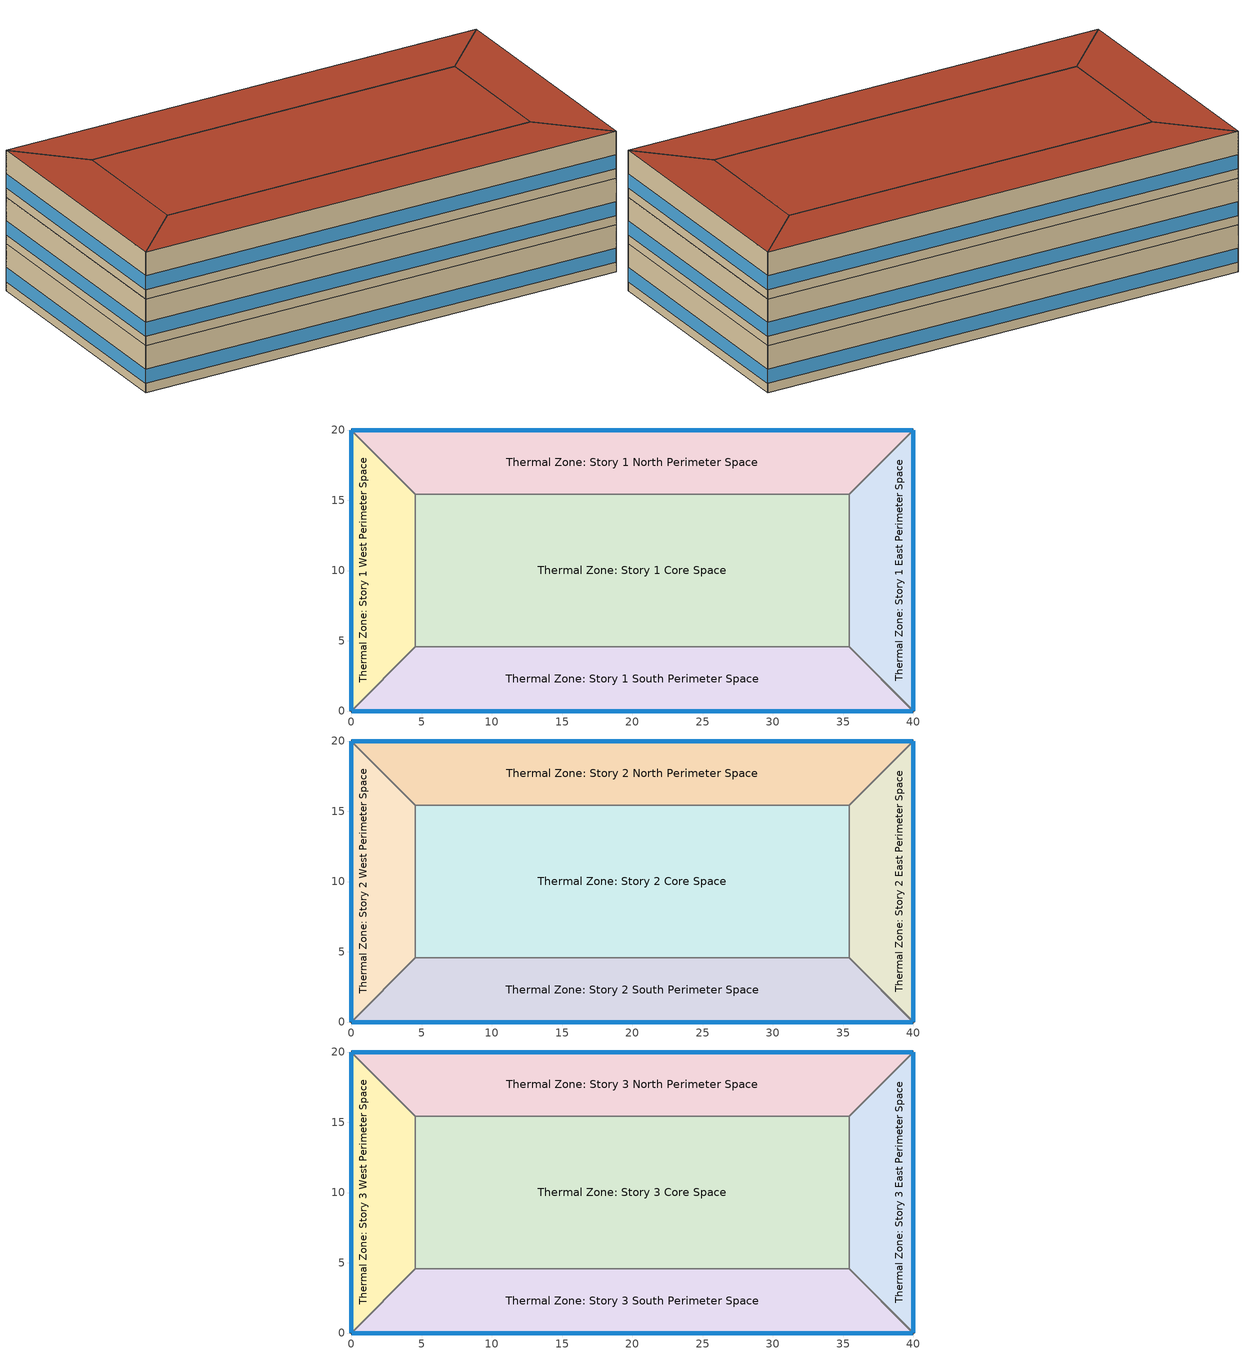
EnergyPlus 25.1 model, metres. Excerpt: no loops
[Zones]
Thermal Zone: Story 1 Core Space
 floor ground (ExtSlabCarpet 4in ClimateZone 1-8): 35.43,15.43 35.43,4.57 4.57,4.57 4.57,15.43 z0
 wall to Thermal Zone: Story 1 West Perimeter Space (Interior Wall): 4.57,15.43 4.57,4.57 z0:3.8
 wall to Thermal Zone: Story 1 North Perimeter Space (Interior Wall): 35.43,15.43 4.57,15.43 z0:3.8
 wall to Thermal Zone: Story 1 East Perimeter Space (Interior Wall): 35.43,4.57 35.43,15.43 z0:3.8
 wall to Thermal Zone: Story 1 South Perimeter Space (Interior Wall): 4.57,4.57 35.43,4.57 z0:3.8
Thermal Zone: Story 1 East Perimeter Space
 floor ground (ExtSlabCarpet 4in ClimateZone 1-8): 40,20 40,0 35.43,4.57 35.43,15.43 z0
 wall outside (ASHRAE 90.1-2007 ExtWall Mass ClimateZone 5): 40,0 40,20 z0:3.8
 wall to Thermal Zone: Story 1 South Perimeter Space (Interior Wall): 35.43,4.57 40,0 z0:3.8
 wall to Thermal Zone: Story 1 North Perimeter Space (Interior Wall): 40,20 35.43,15.43 z0:3.8
 window (ASHRAE 90.1-2007 ExtWindow Metal ClimateZone 4-6): 40,0.03 40,19.97 z0.76:1.9
Thermal Zone: Story 1 North Perimeter Space
 floor ground (ExtSlabCarpet 4in ClimateZone 1-8): 40,20 35.43,15.43 4.57,15.43 0,20 z0
 wall outside (ASHRAE 90.1-2007 ExtWall Mass ClimateZone 5): 40,20 0,20 z0:3.8
 wall to Thermal Zone: Story 1 West Perimeter Space (Interior Wall): 0,20 4.57,15.43 z0:3.8
 window (ASHRAE 90.1-2007 ExtWindow Metal ClimateZone 4-6): 39.97,20 0.03,20 z0.76:1.9
Thermal Zone: Story 1 South Perimeter Space
 floor ground (ExtSlabCarpet 4in ClimateZone 1-8): 35.43,4.57 40,0 0,0 4.57,4.57 z0
 wall outside (ASHRAE 90.1-2007 ExtWall Mass ClimateZone 5): 0,0 40,0 z0:3.8
 wall to Thermal Zone: Story 1 West Perimeter Space (Interior Wall): 4.57,4.57 0,0 z0:3.8
 window (ASHRAE 90.1-2007 ExtWindow Metal ClimateZone 4-6): 0.03,0 39.97,0 z0.76:1.9
Thermal Zone: Story 1 West Perimeter Space
 floor ground (ExtSlabCarpet 4in ClimateZone 1-8): 0,20 4.57,15.43 4.57,4.57 0,0 z0
 wall outside (ASHRAE 90.1-2007 ExtWall Mass ClimateZone 5): 0,20 0,0 z0:3.8
 window (ASHRAE 90.1-2007 ExtWindow Metal ClimateZone 4-6): 0,19.97 0,0.03 z0.76:1.9
Thermal Zone: Story 2 Core Space
 floor to Thermal Zone: Story 1 Core Space (Interior Floor): 35.43,15.43 35.43,4.57 4.57,4.57 4.57,15.43 z3.8
 wall to Thermal Zone: Story 2 West Perimeter Space (Interior Wall): 4.57,15.43 4.57,4.57 z3.8:7.6
 wall to Thermal Zone: Story 2 North Perimeter Space (Interior Wall): 35.43,15.43 4.57,15.43 z3.8:7.6
 wall to Thermal Zone: Story 2 East Perimeter Space (Interior Wall): 35.43,4.57 35.43,15.43 z3.8:7.6
 wall to Thermal Zone: Story 2 South Perimeter Space (Interior Wall): 4.57,4.57 35.43,4.57 z3.8:7.6
Thermal Zone: Story 2 East Perimeter Space
 floor to Thermal Zone: Story 1 East Perimeter Space (Interior Floor): 40,20 40,0 35.43,4.57 35.43,15.43 z3.8
 wall outside (ASHRAE 90.1-2007 ExtWall Mass ClimateZone 5): 40,0 40,20 z3.8:7.6
 wall to Thermal Zone: Story 2 South Perimeter Space (Interior Wall): 35.43,4.57 40,0 z3.8:7.6
 wall to Thermal Zone: Story 2 North Perimeter Space (Interior Wall): 40,20 35.43,15.43 z3.8:7.6
 window (ASHRAE 90.1-2007 ExtWindow Metal ClimateZone 4-6): 40,0.03 40,19.97 z4.56:5.7
Thermal Zone: Story 2 North Perimeter Space
 floor to Thermal Zone: Story 1 North Perimeter Space (Interior Floor): 40,20 35.43,15.43 4.57,15.43 0,20 z3.8
 wall outside (ASHRAE 90.1-2007 ExtWall Mass ClimateZone 5): 40,20 0,20 z3.8:7.6
 wall to Thermal Zone: Story 2 West Perimeter Space (Interior Wall): 0,20 4.57,15.43 z3.8:7.6
 window (ASHRAE 90.1-2007 ExtWindow Metal ClimateZone 4-6): 39.97,20 0.03,20 z4.56:5.7
Thermal Zone: Story 2 South Perimeter Space
 floor to Thermal Zone: Story 1 South Perimeter Space (Interior Floor): 35.43,4.57 40,0 0,0 4.57,4.57 z3.8
 wall outside (ASHRAE 90.1-2007 ExtWall Mass ClimateZone 5): 0,0 40,0 z3.8:7.6
 wall to Thermal Zone: Story 2 West Perimeter Space (Interior Wall): 4.57,4.57 0,0 z3.8:7.6
 window (ASHRAE 90.1-2007 ExtWindow Metal ClimateZone 4-6): 0.03,0 39.97,0 z4.56:5.7
Thermal Zone: Story 2 West Perimeter Space
 floor to Thermal Zone: Story 1 West Perimeter Space (Interior Floor): 0,20 4.57,15.43 4.57,4.57 0,0 z3.8
 wall outside (ASHRAE 90.1-2007 ExtWall Mass ClimateZone 5): 0,20 0,0 z3.8:7.6
 window (ASHRAE 90.1-2007 ExtWindow Metal ClimateZone 4-6): 0,19.97 0,0.03 z4.56:5.7
Thermal Zone: Story 3 Core Space
 floor to Thermal Zone: Story 2 Core Space (Interior Floor): 35.43,15.43 35.43,4.57 4.57,4.57 4.57,15.43 z7.6
 wall to Thermal Zone: Story 3 West Perimeter Space (Interior Wall): 4.57,15.43 4.57,4.57 z7.6:11.4
 wall to Thermal Zone: Story 3 North Perimeter Space (Interior Wall): 35.43,15.43 4.57,15.43 z7.6:11.4
 wall to Thermal Zone: Story 3 East Perimeter Space (Interior Wall): 35.43,4.57 35.43,15.43 z7.6:11.4
 wall to Thermal Zone: Story 3 South Perimeter Space (Interior Wall): 4.57,4.57 35.43,4.57 z7.6:11.4
 roof outside (ASHRAE 90.1-2007 ExtRoof IEAD ClimateZone 2-8): 35.43,4.57 35.43,15.43 4.57,15.43 4.57,4.57 z11.4
Thermal Zone: Story 3 East Perimeter Space
 floor to Thermal Zone: Story 2 East Perimeter Space (Interior Floor): 40,20 40,0 35.43,4.57 35.43,15.43 z7.6
 wall outside (ASHRAE 90.1-2007 ExtWall Mass ClimateZone 5): 40,0 40,20 z7.6:11.4
 wall to Thermal Zone: Story 3 South Perimeter Space (Interior Wall): 35.43,4.57 40,0 z7.6:11.4
 wall to Thermal Zone: Story 3 North Perimeter Space (Interior Wall): 40,20 35.43,15.43 z7.6:11.4
 window (ASHRAE 90.1-2007 ExtWindow Metal ClimateZone 4-6): 40,0.03 40,19.97 z8.36:9.5
 roof outside (ASHRAE 90.1-2007 ExtRoof IEAD ClimateZone 2-8): 40,0 40,20 35.43,15.43 35.43,4.57 z11.4
Thermal Zone: Story 3 North Perimeter Space
 floor to Thermal Zone: Story 2 North Perimeter Space (Interior Floor): 40,20 35.43,15.43 4.57,15.43 0,20 z7.6
 wall outside (ASHRAE 90.1-2007 ExtWall Mass ClimateZone 5): 40,20 0,20 z7.6:11.4
 wall to Thermal Zone: Story 3 West Perimeter Space (Interior Wall): 0,20 4.57,15.43 z7.6:11.4
 window (ASHRAE 90.1-2007 ExtWindow Metal ClimateZone 4-6): 39.97,20 0.03,20 z8.36:9.5
 roof outside (ASHRAE 90.1-2007 ExtRoof IEAD ClimateZone 2-8): 35.43,15.43 40,20 0,20 4.57,15.43 z11.4
Thermal Zone: Story 3 South Perimeter Space
 floor to Thermal Zone: Story 2 South Perimeter Space (Interior Floor): 35.43,4.57 40,0 0,0 4.57,4.57 z7.6
 wall outside (ASHRAE 90.1-2007 ExtWall Mass ClimateZone 5): 0,0 40,0 z7.6:11.4
 wall to Thermal Zone: Story 3 West Perimeter Space (Interior Wall): 4.57,4.57 0,0 z7.6:11.4
 window (ASHRAE 90.1-2007 ExtWindow Metal ClimateZone 4-6): 0.03,0 39.97,0 z8.36:9.5
 roof outside (ASHRAE 90.1-2007 ExtRoof IEAD ClimateZone 2-8): 40,0 35.43,4.57 4.57,4.57 0,0 z11.4
Thermal Zone: Story 3 West Perimeter Space
 floor to Thermal Zone: Story 2 West Perimeter Space (Interior Floor): 0,20 4.57,15.43 4.57,4.57 0,0 z7.6
 wall outside (ASHRAE 90.1-2007 ExtWall Mass ClimateZone 5): 0,20 0,0 z7.6:11.4
 window (ASHRAE 90.1-2007 ExtWindow Metal ClimateZone 4-6): 0,19.97 0,0.03 z8.36:9.5
 roof outside (ASHRAE 90.1-2007 ExtRoof IEAD ClimateZone 2-8): 0,0 4.57,4.57 4.57,15.43 0,20 z11.4
[Building]
Building 1: North Axis {deg}=0; Terrain=Suburbs; Loads Convergence Tolerance Value {W}=.04; Temperature Convergence Tolerance Value {deltaC}=.4; Solar Distribution=FullExterior; Maximum Number of Warmup Days=25; Minimum Number of Warmup Days=6
[Site:Location]
Site 1: Latitude {deg}=41.98; Longitude {deg}=-87.92; Time Zone {hr}=-6; Elevation {m}=201
[SizingPeriod:DesignDay] Day of Month=21; Dry-Bulb Temperature Range Modifier Type=DefaultMultipliers; Barometric Pressure {Pa}=98934; Rain Indicator=No; Snow Indicator=No; Daylight Saving Time Indicator=No
Name | Month | Day Type | Maximum Dry-Bulb Temperature {C} | Daily Dry-Bulb Temperature Range {deltaC} | Humidity Condition Type | Wetbulb or DewPoint at Maximum Dry-Bulb {C} | Wind Speed {m/s} | Wind Direction {deg} | Solar Model Indicator | ASHRAE Clear Sky Optical Depth for Beam Irradiance (taub) | ASHRAE Clear Sky Optical Depth for Diffuse Irradiance (taud) | Enthalpy at Maximum Dry-Bulb {J/kg} | Sky Clearness
Chicago Ohare Intl Ap Ann Clg .4% Condns DB=>MWB | 7 | SummerDesignDay | 33.3 | 10.5 | Wetbulb | 23.7 | 5.2 | 230 | ASHRAETau | 0.455 | 2.05
Chicago Ohare Intl Ap Ann Clg .4% Condns DP=>MDB | 7 | SummerDesignDay | 28.9 | 10.5 | Dewpoint | 23.8 | 5.2 | 230 | ASHRAETau | 0.455 | 2.05
Chicago Ohare Intl Ap Ann Clg .4% Condns Enth=>MDB | 7 | SummerDesignDay | 31.4 | 10.5 | Enthalpy |  | 5.2 | 230 | ASHRAETau | 0.455 | 2.05 | 79200
Chicago Ohare Intl Ap Ann Clg .4% Condns WB=>MDB | 7 | SummerDesignDay | 31.2 | 10.5 | Wetbulb | 25.5 | 5.2 | 230 | ASHRAETau | 0.455 | 2.05
Chicago Ohare Intl Ap Ann Htg 99.6% Condns DB | 1 | WinterDesignDay | -20 | 0 | Wetbulb | -20 | 4.9 | 270 | ASHRAEClearSky | 0 | 0 |  | 0
Chicago Ohare Intl Ap Ann Htg Wind 99.6% Condns WS=>MCDB | 1 | WinterDesignDay | -3.5 | 0 | Wetbulb | -3.5 | 12.4 | 270 | ASHRAEClearSky | 0 | 0 |  | 0
Chicago Ohare Intl Ap Ann Hum_n 99.6% Condns DP=>MCDB | 1 | WinterDesignDay | -19.2 | 0 | Dewpoint | -25.7 | 4.9 | 270 | ASHRAEClearSky | 0 | 0 |  | 0
[Material] Thermal Absorptance=0.9
Name | Roughness | Thickness {m} | Conductivity {W/m-K} | Density {kg/m3} | Specific Heat {J/kg-K} | Solar Absorptance | Visible Absorptance
1/2IN Gypsum | Smooth | 0.0127 | 0.16 | 784.9 | 830 | 0.4 | 0.4
1IN Stucco | Smooth | 0.0253 | 0.6918 | 1858 | 837 | 0.92 | 0.92
8IN CONCRETE HW RefBldg | Rough | 0.2032 | 1.311 | 2240 | 836.8 | 0.7 | 0.7
F16 Acoustic tile | MediumSmooth | 0.0191 | 0.06 | 368 | 590 | 0.3 | 0.3
G01a 19mm gypsum board | MediumSmooth | 0.019 | 0.16 | 800 | 1090 | 0.4 | 0.4
IEAD Roof Insulation R-19.72 IP | MediumRough | 0.170137 | 0.049 | 265 | 836.8 | 0.7 | 0.7
M11 100mm lightweight concrete | MediumRough | 0.1016 | 0.53 | 1280 | 840 | 0.5 | 0.5
Mass Wall Insulation R-8.72 IP | MediumRough | 0.075271 | 0.049 | 265 | 836.8 | 0.7 | 0.7
MAT-CC05 4 HW CONCRETE | Rough | 0.1016 | 1.311 | 2240 | 836.8 | 0.85 | 0.85
Metal Decking | MediumSmooth | 0.0015 | 45.006 | 7680 | 418.4 | 0.6 | 0.6
Roof Membrane | VeryRough | 0.0095 | 0.16 | 1121.29 | 1460 | 0.7 | 0.7
[Material:AirGap]
Name | Thermal Resistance {m2-K/W}
F04 Wall air space resistance | 0.15
F05 Ceiling air space resistance | 0.18
[Material:NoMass]
CP02 CARPET PAD: Roughness=Smooth; Thermal Resistance {m2-K/W}=0.1; Thermal Absorptance=0.9; Solar Absorptance=0.8; Visible Absorptance=0.8
[WindowMaterial:SimpleGlazingSystem]
Fixed Window 3.12/0.40/0.31: U-Factor {W/m2-K}=3.12304; Solar Heat Gain Coefficient=0.4; Visible Transmittance=0.31
[Construction]
ASHRAE 90.1-2007 ExtRoof IEAD ClimateZone 2-8: Roof Membrane, IEAD Roof Insulation R-19.72 IP, Metal Decking
ASHRAE 90.1-2007 ExtWall Mass ClimateZone 5: 1IN Stucco, 8IN CONCRETE HW RefBldg, Mass Wall Insulation R-8.72 IP, 1/2IN Gypsum
ASHRAE 90.1-2007 ExtWindow Metal ClimateZone 4-6: Fixed Window 3.12/0.40/0.31
ExtSlabCarpet 4in ClimateZone 1-8: MAT-CC05 4 HW CONCRETE, CP02 CARPET PAD
Interior Floor: F16 Acoustic tile, F05 Ceiling air space resistance, M11 100mm lightweight concrete
Interior Wall: G01a 19mm gypsum board, F04 Wall air space resistance, G01a 19mm gypsum board
[Zone] Type=1; Multiplier=1; Ceiling Height {m}=Autocalculate; Volume {m3}=Autocalculate; Floor Area {m2}=Autocalculate
Thermal Zone: Story 1 Core Space; Thermal Zone: Story 1 East Perimeter Space; Thermal Zone: Story 1 North Perimeter Space; Thermal Zone: Story 1 South Perimeter Space; Thermal Zone: Story 1 West Perimeter Space; Thermal Zone: Story 2 Core Space; Thermal Zone: Story 2 East Perimeter Space; Thermal Zone: Story 2 North Perimeter Space; Thermal Zone: Story 2 South Perimeter Space; Thermal Zone: Story 2 West Perimeter Space; Thermal Zone: Story 3 Core Space; Thermal Zone: Story 3 East Perimeter Space; Thermal Zone: Story 3 North Perimeter Space; Thermal Zone: Story 3 South Perimeter Space; Thermal Zone: Story 3 West Perimeter Space
[ZoneControl:Thermostat]
Thermal Zone: Story 1 East Perimeter Space Thermostat: Zone or ZoneList=Thermal Zone: Story 1 East Perimeter Space; Control Type Schedule=Thermal Zone: Story 1 East Perimeter Space Thermostat Schedule; Control 1=Thermostat Setpoint Dual Setpoint 2
[ThermostatSetpoint:DualSetpoint]
Thermostat Setpoint Dual Setpoint 2: Heating Setpoint Temperature Schedule=Large Office HtgSetp; Cooling Setpoint Temperature Schedule=Large Office ClgSetp
[Fan:OnOff]
PTHP Fan: Availability Schedule=Always On Discrete 1; Fan Total Efficiency=0.7; Pressure Rise {Pa}=250; Maximum Flow Rate {m3/s}=Autosize; Motor Efficiency=0.9; Motor In Airstream Fraction=1; Fan Power Ratio Function of Speed Ratio Curve=Fan On Off Power Curve; Fan Efficiency Ratio Function of Speed Ratio Curve=Fan On Off Efficiency Curve
[Coil:Cooling:DX:SingleSpeed]
PTHP 1 Spd DX Clg Coil: Availability Schedule=Always On Discrete 1; Gross Rated Total Cooling Capacity {W}=Autosize; Gross Rated Sensible Heat Ratio=Autosize; Gross Rated Cooling COP {W/W}=3; Rated Air Flow Rate {m3/s}=Autosize; 2017 Rated Evaporator Fan Power Per Volume Flow Rate {W/(m3/s)}=773.3; Total Cooling Capacity Function of Temperature Curve=OS:Curve:Biquadratic 9; Total Cooling Capacity Function of Flow Fraction Curve=OS:Curve:Quadratic 11; Energy Input Ratio Function of Temperature Curve=OS:Curve:Biquadratic 10; Energy Input Ratio Function of Flow Fraction Curve=OS:Curve:Quadratic 12; Part Load Fraction Correlation Curve=OS:Curve:Quadratic 13; Minimum Outdoor Dry-Bulb Temperature for Compressor Operation {C}=-25; Nominal Time for Condensate Removal to Begin {s}=0; Ratio of Initial Moisture Evaporation Rate and Steady State Latent Capacity=0; Maximum Cycling Rate {cycles/hr}=0; Latent Capacity Time Constant {s}=0; Condenser Type=AirCooled; Evaporative Condenser Effectiveness=0; Evaporative Condenser Pump Rated Power Consumption {W}=0; Crankcase Heater Capacity {W}=0; Maximum Outdoor Dry-Bulb Temperature for Crankcase Heater Operation {C}=0; Basin Heater Capacity {W/K}=0; Basin Heater Setpoint Temperature {C}=10
[Zone equipment]
Thermal Zone: Story 1 East Perimeter Space: PTHP
[Sizing:Zone]
Thermal Zone: Story 1 East Perimeter Space: Zone Cooling Design Supply Air Temperature Input Method=SupplyAirTemperature; Zone Cooling Design Supply Air Temperature {C}=14; Zone Heating Design Supply Air Temperature Input Method=SupplyAirTemperature; Zone Heating Design Supply Air Temperature {C}=40; Zone Cooling Design Supply Air Humidity Ratio {kgWater/kgDryAir}=0.0085; Zone Heating Design Supply Air Humidity Ratio {kgWater/kgDryAir}=0.008; Design Specification Outdoor Air Object=90.1-2007 - Office - OpenOffice Ventilation; Cooling Design Air Flow Method=DesignDay; Cooling Design Air Flow Rate {m3/s}=0; Cooling Minimum Air Flow per Zone Floor Area {m3/s-m2}=0.000762; Cooling Minimum Air Flow {m3/s}=0; Cooling Minimum Air Flow Fraction=0; Heating Design Air Flow Method=DesignDay; Heating Design Air Flow Rate {m3/s}=0; Heating Maximum Air Flow per Zone Floor Area {m3/s-m2}=0.002032; Heating Maximum Air Flow {m3/s}=0.141576; Heating Maximum Air Flow Fraction=0.3; Design Specification Zone Air Distribution Object=Thermal Zone: Story 1 East Perimeter Space Design Spec Zone Air Dist; Account for Dedicated Outdoor Air System=No; Dedicated Outdoor Air System Control Strategy=NeutralSupplyAir; Dedicated Outdoor Air Low Setpoint Temperature for Design {C}=autosize; Dedicated Outdoor Air High Setpoint Temperature for Design {C}=autosize; Zone Load Sizing Method=Sensible Load Only No Latent Load; Zone Latent Cooling Design Supply Air Humidity Ratio Input Method=HumidityRatioDifference; Zone Cooling Design Supply Air Humidity Ratio Difference {kgWater/kgDryAir}=0.005; Zone Latent Heating Design Supply Air Humidity Ratio Input Method=HumidityRatioDifference; Zone Humidification Design Supply Air Humidity Ratio Difference {kgWater/kgDryAir}=0.005
[DesignSpecification:ZoneAirDistribution]
Thermal Zone: Story 1 East Perimeter Space Design Spec Zone Air Dist: Zone Air Distribution Effectiveness in Cooling Mode=1; Zone Air Distribution Effectiveness in Heating Mode=1
[DesignSpecification:OutdoorAir]
90.1-2007 - Office - OpenOffice Ventilation: Outdoor Air Method=Sum; Outdoor Air Flow per Person {m3/s-person}=0.00235974; Outdoor Air Flow per Zone Floor Area {m3/s-m2}=0.0003048; Outdoor Air Flow per Zone {m3/s}=0; Outdoor Air Flow Air Changes per Hour {1/hr}=0
[ZoneHVAC:PackagedTerminalHeatPump]
PTHP: Availability Schedule=Always On Discrete 1; Cooling Supply Air Flow Rate {m3/s}=Autosize; Heating Supply Air Flow Rate {m3/s}=Autosize; No Load Supply Air Flow Rate {m3/s}=Autosize; No Load Supply Air Flow Rate Control Set To Low Speed=No; Cooling Outdoor Air Flow Rate {m3/s}=Autosize; Heating Outdoor Air Flow Rate {m3/s}=Autosize; No Load Outdoor Air Flow Rate {m3/s}=Autosize; Supply Air Fan=PTHP Fan; Heating Coil=PTHP 1 Spd DX Htg Coil; Heating Convergence Tolerance=0.001; Cooling Coil=PTHP 1 Spd DX Clg Coil; Cooling Convergence Tolerance=0.001; Supplemental Heating Coil=PTHP Elec Htg Backup Coil; Maximum Supply Air Temperature from Supplemental Heater {C}=Autosize; Maximum Outdoor Dry-Bulb Temperature for Supplemental Heater Operation {C}=21; Fan Placement=DrawThrough; Supply Air Fan Operating Mode Schedule=Always Off Discrete
[Coil:Heating:DX:SingleSpeed]
PTHP 1 Spd DX Htg Coil: Availability Schedule=Always On Discrete 1; Gross Rated Heating Capacity {W}=Autosize; Gross Rated Heating COP {W/W}=5; Rated Air Flow Rate {m3/s}=Autosize; 2023 Rated Supply Fan Power Per Volume Flow Rate {W/(m3/s)}=773.3; Heating Capacity Function of Temperature Curve=OS:Curve:Biquadratic 11; Heating Capacity Function of Flow Fraction Curve=OS:Curve:Quadratic 14; Energy Input Ratio Function of Temperature Curve=OS:Curve:Biquadratic 12; Energy Input Ratio Function of Flow Fraction Curve=OS:Curve:Quadratic 15; Part Load Fraction Correlation Curve=OS:Curve:Quadratic 16; Minimum Outdoor Dry-Bulb Temperature for Compressor Operation {C}=-8; Maximum Outdoor Dry-Bulb Temperature for Defrost Operation {C}=5; Crankcase Heater Capacity {W}=0; Maximum Outdoor Dry-Bulb Temperature for Crankcase Heater Operation {C}=10; Defrost Strategy=Resistive; Defrost Control=Timed; Defrost Time Period Fraction=0.166667; Resistive Defrost Heater Capacity {W}=2000
[Coil:Heating:Electric]
PTHP Elec Htg Backup Coil: Availability Schedule=Always On Discrete 1; Efficiency=1; Nominal Capacity {W}=Autosize
[AvailabilityManager:Scheduled] Schedule=Always On Discrete
Electric Furnace Availability Manager; Air Loop HVAC Outdoor Air System 3 Availability Manager; Gas Fired Furnace Availability Manager; Air Loop HVAC Outdoor Air System 2 Availability Manager; Packaged Rooftop Air Conditioner Availability Manager; Air Loop HVAC Outdoor Air System 1 Availability Manager; Packaged Rooftop VAV with PFP Boxes and Reheat Availability Manager; Air Loop HVAC Outdoor Air System 5 Availability Manager; Packaged Rooftop VAV with Reheat Availability Manager; Air Loop HVAC Outdoor Air System 4 Availability Manager; VAV with PFP Boxes and Reheat Availability Manager; Air Loop HVAC Outdoor Air System 7 Availability Manager; VAV with Reheat Availability Manager; Air Loop HVAC Outdoor Air System 6 Availability Manager
[UtilityCost:Tariff] Monthly Charge or Variable=0
Name | Output Meter | Conversion Factor Choice | Time of Use Period Schedule | Season Schedule | Demand Window Length
Secondary General | ElectricityPurchased:Facility | kWh | TimeOfDaySchedule | TwoSeasonSchedule | QuarterHour
Large CG | NaturalGas:Facility | MMBtu |  |  | Day
Generic District Cooling | DistrictCooling:Facility | MMBtu |  |  | Day
Generic District Heating | DistrictHeatingWater:Facility | MMBtu |  |  | Day
Generic Water | Water:Facility |  |  |  | Day
Generic Fuel Oil 1 | FuelOilNo1:Facility |  |  |  | Day
[UtilityCost:Charge:Simple]
Name | Utility Cost Charge Simple | Tariff | Source Variable | Season | Category Variable | Cost per Unit Value or Variable
 | Secondary GeneralSummerOnPeakEnergyCharge | Secondary General | peakEnergy | summer | EnergyCharges | 0.0384964
 | Secondary GeneralSummerOffPeakEnergyCharge | Secondary General | offPeakEnergy | summer | EnergyCharges | 0.0384964
 | Secondary GeneralWinterOnPeakEnergyCharge | Secondary General | peakEnergy | winter | EnergyCharges | 0.039955
 | Secondary GeneralWinterOffPeakEnergyCharge | Secondary General | offPeakEnergy | winter | EnergyCharges | 0.039955
 | Secondary GeneralSummerDemandCharge | Secondary General | totalDemand | summer | DemandCharges | 21.6342
 | Secondary GeneralWinterDemandCharge | Secondary General | totalDemand | winter | DemandCharges | 18.1736
 | FlatEnergyCharge-Gas | Large CG | totalEnergy | Annual | EnergyCharges | 4.92174
 | FlatDemandCharge-Gas | Large CG | totalDemand | Annual | DemandCharges | 8.276175
 | FlatEnergyCharge-DistrictCooling | Generic District Cooling | totalEnergy | Annual | EnergyCharges | 6
 | FlatDemandCharge-DistrictCooling | Generic District Cooling | totalDemand | Annual | DemandCharges | 0
 | FlatEnergyCharge-DistrictHeating | Generic District Heating | totalEnergy | Annual | EnergyCharges | 6
 | FlatDemandCharge-DistrictHeating | Generic District Heating | totalDemand | Annual | DemandCharges | 0
 | FlatEnergyCharge-Water | Generic Water | totalEnergy | Annual | EnergyCharges | 12000
 | FlatEnergyCharge-Fuel Oil 1 | Generic Fuel Oil 1 | totalEnergy | Annual | EnergyCharges | 12000
[Schedule:Compact]
Thermal Zone: Story 1 East Perimeter Space Thermostat Schedule: Through: 12/31, For: AllDays, Until: 24:00, 4
TwoSeasonSchedule: Through: 5/31, For: AllDays, Until: 24:00, 1, Through: 9/30, For: AllDays, Until: 24:00, 3, Through: 12/31, For: AllDays, Until: 24:00, 1
TimeOfDaySchedule: Through: 12/31, For: Weekdays, Until: 9:00, 3, Until: 21:00, 1, Until: 24:00, 3, For: AllOtherDays, Until: 24:00, 3
[Schedule:Day:Interval]
Large Office HtgSetp Rule 1 Day Schedule; Large Office HtgSetp Summer Design Day: No, 24:00, 15.6
Large Office HtgSetp Default Schedule: No, 06:00, 15.6, 22:00, 21, 24:00, 15.6
Large Office HtgSetp Rule 2 Day Schedule: No, 06:00, 15.6, 18:00, 21, 24:00, 15.6
Large Office HtgSetp Winter Design Day: No, 24:00, 21
Large Office ClgSetp Rule 1 Day Schedule; Large Office ClgSetp Winter Design Day: No, 24:00, 26.7
Large Office ClgSetp Default Schedule; Large Office ClgSetp Summer Design Day: No, 06:00, 26.7, 22:00, 24, 24:00, 26.7
Large Office ClgSetp Rule 2 Day Schedule: No, 06:00, 26.7, 18:00, 24, 24:00, 26.7
[Schedule:Week:Daily]
Schedule:Week:Daily {9cb198a9-0971-4e0a-b438-0460d33db755}: Large Office HtgSetp Rule 1 Day Schedule, Large Office HtgSetp Default Schedule, Large Office HtgSetp Default Schedule, Large Office HtgSetp Default Schedule, Large Office HtgSetp Default Schedule, Large Office HtgSetp Default Schedule, Large Office HtgSetp Rule 2 Day Schedule, Large Office HtgSetp Default Schedule, Large Office HtgSetp Summer Design Day, Large Office HtgSetp Winter Design Day, Large Office HtgSetp Default Schedule, Large Office HtgSetp Default Schedule
Schedule:Week:Daily {f6675177-2cb9-4cea-8939-af2c6a593938}: Large Office ClgSetp Rule 1 Day Schedule, Large Office ClgSetp Default Schedule, Large Office ClgSetp Default Schedule, Large Office ClgSetp Default Schedule, Large Office ClgSetp Default Schedule, Large Office ClgSetp Default Schedule, Large Office ClgSetp Rule 2 Day Schedule, Large Office ClgSetp Default Schedule, Large Office ClgSetp Summer Design Day, Large Office ClgSetp Winter Design Day, Large Office ClgSetp Default Schedule, Large Office ClgSetp Default Schedule
[Schedule:Year]
Large Office HtgSetp: Schedule:Week:Daily {9cb198a9-0971-4e0a-b438-0460d33db755}, 1, 1, 12, 31
Large Office ClgSetp: Schedule:Week:Daily {f6675177-2cb9-4cea-8939-af2c6a593938}, 1, 1, 12, 31
[Schedule:Constant]
Always On Discrete 1: Schedule Type Limits 1, 1
Always Off Discrete: Schedule Type Limits 1, 0
Always On Discrete: Schedule Type Limits 2, 1
[Curve:Exponent]
Fan On Off Power Curve: Coefficient1 Constant=1; Coefficient2 Constant=0; Coefficient3 Constant=0; Minimum Value of x=0; Maximum Value of x=1
[Curve:Cubic]
Fan On Off Efficiency Curve: Coefficient1 Constant=1; Coefficient2 x=0; Coefficient3 x**2=0; Coefficient4 x**3=0; Minimum Value of x=0; Maximum Value of x=1
[Curve:Biquadratic]
Name | Coefficient1 Constant | Coefficient2 x | Coefficient3 x**2 | Coefficient4 y | Coefficient5 y**2 | Coefficient6 x*y | Minimum Value of x | Maximum Value of x | Minimum Value of y | Maximum Value of y
OS:Curve:Biquadratic 11 | 0.758746 | 0 | 0 | 0.027626 | 0.000148716 | 0 | 0 | 1 | 0 | 1
OS:Curve:Biquadratic 12 | 1.19248 | -0.0300438 | 0.00103745 | 0 | 0 | 0 | -20 | 20 | 0 | 1
OS:Curve:Biquadratic 9 | 0.42415 | 0.04426 | -0.00042 | 0.00333 | -8e-005 | -0.00021 | 17 | 22 | 13 | 46
OS:Curve:Biquadratic 10 | 1.23649 | -0.02431 | 0.00057 | -0.01434 | 0.00063 | -0.00038 | 17 | 22 | 13 | 46
[Curve:Quadratic]
Name | Coefficient1 Constant | Coefficient2 x | Coefficient3 x**2 | Minimum Value of x | Maximum Value of x
OS:Curve:Quadratic 14 | 0.84 | 0.16 | 0 | 0.5 | 1.5
OS:Curve:Quadratic 15 | 1.3824 | -0.4336 | 0.0512 | 0 | 1
OS:Curve:Quadratic 16 | 0.85 | 0.15 | 0 | 0 | 1
OS:Curve:Quadratic 11 | 0.77136 | 0.34053 | -0.11088 | 0.75918 | 1.13877
OS:Curve:Quadratic 12 | 1.2055 | -0.32953 | 0.12308 | 0.75918 | 1.13877
OS:Curve:Quadratic 13 | 0.771 | 0.229 | 0 | 0 | 1
